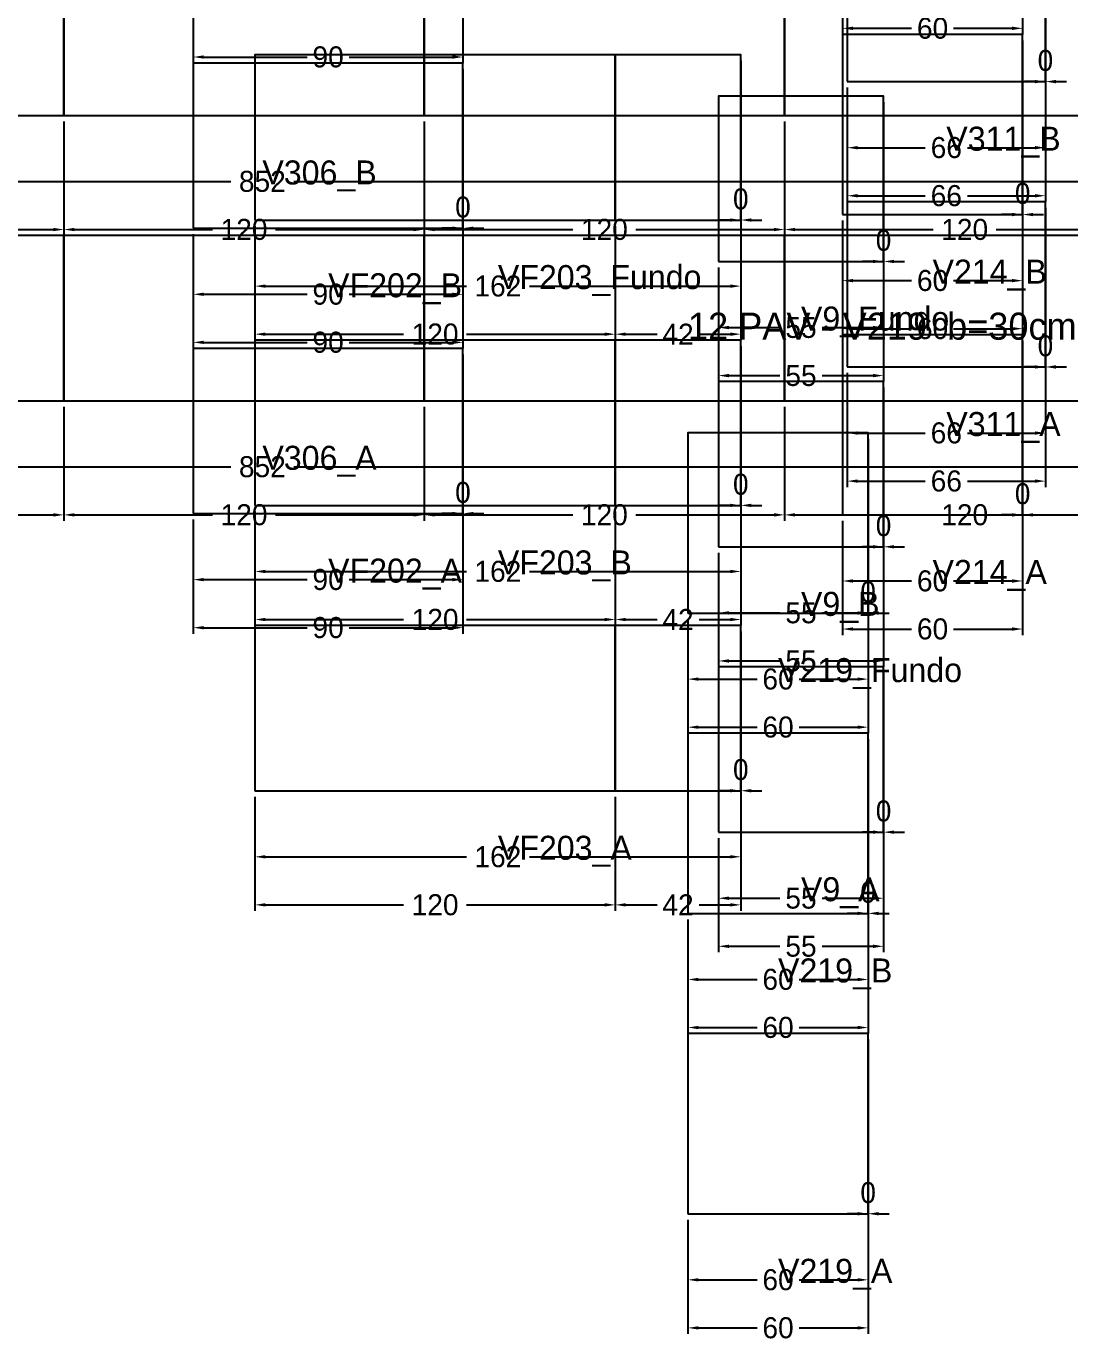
# Model space of a CAD drawing. Header units: metres. Extents: x 946 to 6411, y -603 to 1666.
# Drawn here: x 1293.2 to 1640.7, y -365 to 73 of the extents above; entities that cross this region are included whole.
import ezdxf

# ---------------------------------------------------------------- set-up
doc = ezdxf.new("R2010")
doc.units = ezdxf.units.M
doc.layers.add('COTA', color=3, linetype='Continuous')
doc.dimstyles.new('COTA_VIG', dxfattribs={"dimtxt": 7, "dimasz": 3.5, "dimexe": 2, "dimexo": 2, "dimgap": 1.5, "dimtad": 1, "dimdec": 1, "dimcen": 2.5, "dimclrd": 3, "dimclre": 3, "dimclrt": 3, "dimazin": 3, "dimtfac": 1, "dimtmove": 0, "dimatfit": 3})

# ---------------------------------------------------------------- blocks, each defined once
blk = doc.blocks.new('_CLOSEDFILLED')
at = {"color": 0, "linetype": 'BYBLOCK'}
blk.add_solid([(-1, 0.16), (0, 0), (-1, -0.16)], dxfattribs=at)
blk = doc.blocks.new('*D109')
at = {"color": 3}
for p, q in [((1523.73, -197.34), (1523.73, -219.34)), ((1578.73, -197.34), (1578.73, -219.34)), ((1527.23, -217.34), (1544.23, -217.34)), ((1558.23, -217.34), (1575.23, -217.34))]:
    blk.add_line(p, q, dxfattribs=at)
at = {"layer": 'Defpoints'}
for p in [(1523.73, -195.34), (1578.73, -195.34), (1523.73, -217.34)]:
    blk.add_point(p, dxfattribs=at)
at = {"layer": 'COTA', "color": 3, "xscale": 3.5, "yscale": 3.5, "rotation": 180}
blk.add_blockref('_CLOSEDFILLED', (1523.73, -217.34), dxfattribs=at)
at = {"layer": 'COTA', "color": 3, "xscale": 3.5, "yscale": 3.5}
blk.add_blockref('_CLOSEDFILLED', (1578.73, -217.34), dxfattribs=at)
at = {"layer": 'COTA', "color": 3, "insert": (1551.23, -217.34), "char_height": 7, "attachment_point": 5}
blk.add_mtext('55', dxfattribs=at)
blk = doc.blocks.new('*D110')
at = {"color": 3}
for p, q in [((1523.73, -197.34), (1523.73, -235.34)), ((1578.73, -197.34), (1578.73, -235.34)), ((1527.23, -233.34), (1544.23, -233.34)), ((1558.23, -233.34), (1575.23, -233.34))]:
    blk.add_line(p, q, dxfattribs=at)
at = {"layer": 'Defpoints'}
for p in [(1523.73, -195.34), (1578.73, -195.34), (1523.73, -233.34)]:
    blk.add_point(p, dxfattribs=at)
at = {"layer": 'COTA', "color": 3, "xscale": 3.5, "yscale": 3.5, "rotation": 180}
blk.add_blockref('_CLOSEDFILLED', (1523.73, -233.34), dxfattribs=at)
at = {"layer": 'COTA', "color": 3, "xscale": 3.5, "yscale": 3.5}
blk.add_blockref('_CLOSEDFILLED', (1578.73, -233.34), dxfattribs=at)
at = {"layer": 'COTA', "color": 3, "insert": (1551.23, -233.34), "char_height": 7, "attachment_point": 5}
blk.add_mtext('55', dxfattribs=at)
blk = doc.blocks.new('*D112')
at = {"color": 3}
for p, q in [((1523.73, -102.34), (1523.73, -124.34)), ((1578.73, -102.34), (1578.73, -124.34)), ((1527.23, -122.34), (1544.23, -122.34)), ((1558.23, -122.34), (1575.23, -122.34))]:
    blk.add_line(p, q, dxfattribs=at)
at = {"layer": 'Defpoints'}
for p in [(1523.73, -100.34), (1578.73, -100.34), (1523.73, -122.34)]:
    blk.add_point(p, dxfattribs=at)
at = {"layer": 'COTA', "color": 3, "xscale": 3.5, "yscale": 3.5, "rotation": 180}
blk.add_blockref('_CLOSEDFILLED', (1523.73, -122.34), dxfattribs=at)
at = {"layer": 'COTA', "color": 3, "xscale": 3.5, "yscale": 3.5}
blk.add_blockref('_CLOSEDFILLED', (1578.73, -122.34), dxfattribs=at)
at = {"layer": 'COTA', "color": 3, "insert": (1551.23, -122.34), "char_height": 7, "attachment_point": 5}
blk.add_mtext('55', dxfattribs=at)
blk = doc.blocks.new('*D113')
at = {"color": 3}
for p, q in [((1523.73, -102.34), (1523.73, -140.34)), ((1578.73, -102.34), (1578.73, -140.34)), ((1527.23, -138.34), (1544.23, -138.34)), ((1558.23, -138.34), (1575.23, -138.34))]:
    blk.add_line(p, q, dxfattribs=at)
at = {"layer": 'Defpoints'}
for p in [(1523.73, -100.34), (1578.73, -100.34), (1523.73, -138.34)]:
    blk.add_point(p, dxfattribs=at)
at = {"layer": 'COTA', "color": 3, "xscale": 3.5, "yscale": 3.5, "rotation": 180}
blk.add_blockref('_CLOSEDFILLED', (1523.73, -138.34), dxfattribs=at)
at = {"layer": 'COTA', "color": 3, "xscale": 3.5, "yscale": 3.5}
blk.add_blockref('_CLOSEDFILLED', (1578.73, -138.34), dxfattribs=at)
at = {"layer": 'COTA', "color": 3, "insert": (1551.23, -138.34), "char_height": 7, "attachment_point": 5}
blk.add_mtext('55', dxfattribs=at)
blk = doc.blocks.new('*D115')
at = {"color": 3}
for p, q in [((1523.73, -7.34), (1523.73, -29.34)), ((1578.73, -7.34), (1578.73, -29.34)), ((1527.23, -27.34), (1544.23, -27.34)), ((1558.23, -27.34), (1575.23, -27.34))]:
    blk.add_line(p, q, dxfattribs=at)
at = {"layer": 'Defpoints'}
for p in [(1523.73, -5.34), (1578.73, -5.34), (1523.73, -27.34)]:
    blk.add_point(p, dxfattribs=at)
at = {"layer": 'COTA', "color": 3, "xscale": 3.5, "yscale": 3.5, "rotation": 180}
blk.add_blockref('_CLOSEDFILLED', (1523.73, -27.34), dxfattribs=at)
at = {"layer": 'COTA', "color": 3, "xscale": 3.5, "yscale": 3.5}
blk.add_blockref('_CLOSEDFILLED', (1578.73, -27.34), dxfattribs=at)
at = {"layer": 'COTA', "color": 3, "insert": (1551.23, -27.34), "char_height": 7, "attachment_point": 5}
blk.add_mtext('55', dxfattribs=at)
blk = doc.blocks.new('*D116')
at = {"color": 3}
for p, q in [((1523.73, -7.34), (1523.73, -45.34)), ((1578.73, -7.34), (1578.73, -45.34)), ((1527.23, -43.34), (1544.23, -43.34)), ((1558.23, -43.34), (1575.23, -43.34))]:
    blk.add_line(p, q, dxfattribs=at)
at = {"layer": 'Defpoints'}
for p in [(1523.73, -5.34), (1578.73, -5.34), (1523.73, -43.34)]:
    blk.add_point(p, dxfattribs=at)
at = {"layer": 'COTA', "color": 3, "xscale": 3.5, "yscale": 3.5, "rotation": 180}
blk.add_blockref('_CLOSEDFILLED', (1523.73, -43.34), dxfattribs=at)
at = {"layer": 'COTA', "color": 3, "xscale": 3.5, "yscale": 3.5}
blk.add_blockref('_CLOSEDFILLED', (1578.73, -43.34), dxfattribs=at)
at = {"layer": 'COTA', "color": 3, "insert": (1551.23, -43.34), "char_height": 7, "attachment_point": 5}
blk.add_mtext('55', dxfattribs=at)
blk = doc.blocks.new('*D808')
at = {"color": 3}
for p, q in [((1348.85, -91.27), (1348.85, -113.27)), ((1438.65, -91.27), (1438.65, -113.27)), ((1352.35, -111.27), (1386.75, -111.27)), ((1400.75, -111.27), (1435.15, -111.27))]:
    blk.add_line(p, q, dxfattribs=at)
at = {"layer": 'Defpoints'}
for p in [(1348.85, -89.27), (1438.65, -89.27), (1348.85, -111.27)]:
    blk.add_point(p, dxfattribs=at)
at = {"layer": 'COTA', "color": 3, "xscale": 3.5, "yscale": 3.5, "rotation": 180}
blk.add_blockref('_CLOSEDFILLED', (1348.85, -111.27), dxfattribs=at)
at = {"layer": 'COTA', "color": 3, "xscale": 3.5, "yscale": 3.5}
blk.add_blockref('_CLOSEDFILLED', (1438.65, -111.27), dxfattribs=at)
at = {"layer": 'COTA', "color": 3, "insert": (1393.75, -111.27), "char_height": 7, "attachment_point": 5}
blk.add_mtext('90', dxfattribs=at)
blk = doc.blocks.new('*D809')
at = {"color": 3}
for p, q in [((1348.85, -91.27), (1348.85, -129.27)), ((1438.65, -91.27), (1438.65, -129.27)), ((1352.35, -127.27), (1386.75, -127.27)), ((1400.75, -127.27), (1435.15, -127.27))]:
    blk.add_line(p, q, dxfattribs=at)
at = {"layer": 'Defpoints'}
for p in [(1348.85, -89.27), (1438.65, -89.27), (1348.85, -127.27)]:
    blk.add_point(p, dxfattribs=at)
at = {"layer": 'COTA', "color": 3, "xscale": 3.5, "yscale": 3.5, "rotation": 180}
blk.add_blockref('_CLOSEDFILLED', (1348.85, -127.27), dxfattribs=at)
at = {"layer": 'COTA', "color": 3, "xscale": 3.5, "yscale": 3.5}
blk.add_blockref('_CLOSEDFILLED', (1438.65, -127.27), dxfattribs=at)
at = {"layer": 'COTA', "color": 3, "insert": (1393.75, -127.27), "char_height": 7, "attachment_point": 5}
blk.add_mtext('90', dxfattribs=at)
blk = doc.blocks.new('*D811')
at = {"color": 3}
for p, q in [((1348.85, 3.73), (1348.85, -18.27)), ((1438.65, 3.73), (1438.65, -18.27)), ((1352.35, -16.27), (1386.75, -16.27)), ((1400.75, -16.27), (1435.15, -16.27))]:
    blk.add_line(p, q, dxfattribs=at)
at = {"layer": 'Defpoints'}
for p in [(1348.85, 5.73), (1438.65, 5.73), (1348.85, -16.27)]:
    blk.add_point(p, dxfattribs=at)
at = {"layer": 'COTA', "color": 3, "xscale": 3.5, "yscale": 3.5, "rotation": 180}
blk.add_blockref('_CLOSEDFILLED', (1348.85, -16.27), dxfattribs=at)
at = {"layer": 'COTA', "color": 3, "xscale": 3.5, "yscale": 3.5}
blk.add_blockref('_CLOSEDFILLED', (1438.65, -16.27), dxfattribs=at)
at = {"layer": 'COTA', "color": 3, "insert": (1393.75, -16.27), "char_height": 7, "attachment_point": 5}
blk.add_mtext('90', dxfattribs=at)
blk = doc.blocks.new('*D812')
at = {"color": 3}
for p, q in [((1348.85, 3.73), (1348.85, -34.27)), ((1438.65, 3.73), (1438.65, -34.27)), ((1352.35, -32.27), (1386.75, -32.27)), ((1400.75, -32.27), (1435.15, -32.27))]:
    blk.add_line(p, q, dxfattribs=at)
at = {"layer": 'Defpoints'}
for p in [(1348.85, 5.73), (1438.65, 5.73), (1348.85, -32.27)]:
    blk.add_point(p, dxfattribs=at)
at = {"layer": 'COTA', "color": 3, "xscale": 3.5, "yscale": 3.5, "rotation": 180}
blk.add_blockref('_CLOSEDFILLED', (1348.85, -32.27), dxfattribs=at)
at = {"layer": 'COTA', "color": 3, "xscale": 3.5, "yscale": 3.5}
blk.add_blockref('_CLOSEDFILLED', (1438.65, -32.27), dxfattribs=at)
at = {"layer": 'COTA', "color": 3, "insert": (1393.75, -32.27), "char_height": 7, "attachment_point": 5}
blk.add_mtext('90', dxfattribs=at)
blk = doc.blocks.new('*D815')
at = {"color": 3}
for p, q in [((1348.85, 98.73), (1348.85, 60.73)), ((1438.65, 98.73), (1438.65, 60.73)), ((1352.35, 62.73), (1386.75, 62.73)), ((1400.75, 62.73), (1435.15, 62.73))]:
    blk.add_line(p, q, dxfattribs=at)
at = {"layer": 'Defpoints'}
for p in [(1348.85, 100.73), (1438.65, 100.73), (1348.85, 62.73)]:
    blk.add_point(p, dxfattribs=at)
at = {"layer": 'COTA', "color": 3, "xscale": 3.5, "yscale": 3.5, "rotation": 180}
blk.add_blockref('_CLOSEDFILLED', (1348.85, 62.73), dxfattribs=at)
at = {"layer": 'COTA', "color": 3, "xscale": 3.5, "yscale": 3.5}
blk.add_blockref('_CLOSEDFILLED', (1438.65, 62.73), dxfattribs=at)
at = {"layer": 'COTA', "color": 3, "insert": (1393.75, 62.73), "char_height": 7, "attachment_point": 5}
blk.add_mtext('90', dxfattribs=at)
blk = doc.blocks.new('*D826')
at = {"color": 3}
for p, q in [((1369.38, -183.55), (1369.38, -205.55)), ((1531.18, -183.55), (1531.18, -205.55)), ((1372.88, -203.55), (1439.78, -203.55)), ((1460.78, -203.55), (1527.68, -203.55))]:
    blk.add_line(p, q, dxfattribs=at)
at = {"layer": 'Defpoints'}
for p in [(1369.38, -181.55), (1531.18, -181.55), (1369.38, -203.55)]:
    blk.add_point(p, dxfattribs=at)
at = {"layer": 'COTA', "color": 3, "xscale": 3.5, "yscale": 3.5, "rotation": 180}
blk.add_blockref('_CLOSEDFILLED', (1369.38, -203.55), dxfattribs=at)
at = {"layer": 'COTA', "color": 3, "xscale": 3.5, "yscale": 3.5}
blk.add_blockref('_CLOSEDFILLED', (1531.18, -203.55), dxfattribs=at)
at = {"layer": 'COTA', "color": 3, "insert": (1450.28, -203.55), "char_height": 7, "attachment_point": 5}
blk.add_mtext('162', dxfattribs=at)
blk = doc.blocks.new('*D827')
at = {"color": 3}
for p, q in [((1369.38, -183.55), (1369.38, -221.55)), ((1489.38, -183.55), (1489.38, -221.55)), ((1372.88, -219.55), (1418.88, -219.55)), ((1439.88, -219.55), (1485.88, -219.55))]:
    blk.add_line(p, q, dxfattribs=at)
at = {"layer": 'Defpoints'}
for p in [(1369.38, -181.55), (1489.38, -181.55), (1369.38, -219.55)]:
    blk.add_point(p, dxfattribs=at)
at = {"layer": 'COTA', "color": 3, "xscale": 3.5, "yscale": 3.5, "rotation": 180}
blk.add_blockref('_CLOSEDFILLED', (1369.38, -219.55), dxfattribs=at)
at = {"layer": 'COTA', "color": 3, "xscale": 3.5, "yscale": 3.5}
blk.add_blockref('_CLOSEDFILLED', (1489.38, -219.55), dxfattribs=at)
at = {"layer": 'COTA', "color": 3, "insert": (1429.38, -219.55), "char_height": 7, "attachment_point": 5}
blk.add_mtext('120', dxfattribs=at)
blk = doc.blocks.new('*D828')
at = {"color": 3}
for p, q in [((1489.38, -183.55), (1489.38, -221.55)), ((1531.18, -183.55), (1531.18, -221.55)), ((1492.88, -219.55), (1503.28, -219.55)), ((1517.28, -219.55), (1527.68, -219.55))]:
    blk.add_line(p, q, dxfattribs=at)
at = {"layer": 'Defpoints'}
for p in [(1489.38, -181.55), (1531.18, -181.55), (1489.38, -219.55)]:
    blk.add_point(p, dxfattribs=at)
at = {"layer": 'COTA', "color": 3, "xscale": 3.5, "yscale": 3.5, "rotation": 180}
blk.add_blockref('_CLOSEDFILLED', (1489.38, -219.55), dxfattribs=at)
at = {"layer": 'COTA', "color": 3, "xscale": 3.5, "yscale": 3.5}
blk.add_blockref('_CLOSEDFILLED', (1531.18, -219.55), dxfattribs=at)
at = {"layer": 'COTA', "color": 3, "insert": (1510.28, -219.55), "char_height": 7, "attachment_point": 5}
blk.add_mtext('42', dxfattribs=at)
blk = doc.blocks.new('*D830')
at = {"color": 3}
for p, q in [((1369.38, -88.55), (1369.38, -110.55)), ((1531.18, -88.55), (1531.18, -110.55)), ((1372.88, -108.55), (1439.78, -108.55)), ((1460.78, -108.55), (1527.68, -108.55))]:
    blk.add_line(p, q, dxfattribs=at)
at = {"layer": 'Defpoints'}
for p in [(1369.38, -86.55), (1531.18, -86.55), (1369.38, -108.55)]:
    blk.add_point(p, dxfattribs=at)
at = {"layer": 'COTA', "color": 3, "xscale": 3.5, "yscale": 3.5, "rotation": 180}
blk.add_blockref('_CLOSEDFILLED', (1369.38, -108.55), dxfattribs=at)
at = {"layer": 'COTA', "color": 3, "xscale": 3.5, "yscale": 3.5}
blk.add_blockref('_CLOSEDFILLED', (1531.18, -108.55), dxfattribs=at)
at = {"layer": 'COTA', "color": 3, "insert": (1450.28, -108.55), "char_height": 7, "attachment_point": 5}
blk.add_mtext('162', dxfattribs=at)
blk = doc.blocks.new('*D831')
at = {"color": 3}
for p, q in [((1369.38, -88.55), (1369.38, -126.55)), ((1489.38, -88.55), (1489.38, -126.55)), ((1372.88, -124.55), (1418.88, -124.55)), ((1439.88, -124.55), (1485.88, -124.55))]:
    blk.add_line(p, q, dxfattribs=at)
at = {"layer": 'Defpoints'}
for p in [(1369.38, -86.55), (1489.38, -86.55), (1369.38, -124.55)]:
    blk.add_point(p, dxfattribs=at)
at = {"layer": 'COTA', "color": 3, "xscale": 3.5, "yscale": 3.5, "rotation": 180}
blk.add_blockref('_CLOSEDFILLED', (1369.38, -124.55), dxfattribs=at)
at = {"layer": 'COTA', "color": 3, "xscale": 3.5, "yscale": 3.5}
blk.add_blockref('_CLOSEDFILLED', (1489.38, -124.55), dxfattribs=at)
at = {"layer": 'COTA', "color": 3, "insert": (1429.38, -124.55), "char_height": 7, "attachment_point": 5}
blk.add_mtext('120', dxfattribs=at)
blk = doc.blocks.new('*D832')
at = {"color": 3}
for p, q in [((1489.38, -88.55), (1489.38, -126.55)), ((1531.18, -88.55), (1531.18, -126.55)), ((1492.88, -124.55), (1503.28, -124.55)), ((1517.28, -124.55), (1527.68, -124.55))]:
    blk.add_line(p, q, dxfattribs=at)
at = {"layer": 'Defpoints'}
for p in [(1489.38, -86.55), (1531.18, -86.55), (1489.38, -124.55)]:
    blk.add_point(p, dxfattribs=at)
at = {"layer": 'COTA', "color": 3, "xscale": 3.5, "yscale": 3.5, "rotation": 180}
blk.add_blockref('_CLOSEDFILLED', (1489.38, -124.55), dxfattribs=at)
at = {"layer": 'COTA', "color": 3, "xscale": 3.5, "yscale": 3.5}
blk.add_blockref('_CLOSEDFILLED', (1531.18, -124.55), dxfattribs=at)
at = {"layer": 'COTA', "color": 3, "insert": (1510.28, -124.55), "char_height": 7, "attachment_point": 5}
blk.add_mtext('42', dxfattribs=at)
blk = doc.blocks.new('*D834')
at = {"color": 3}
for p, q in [((1369.38, 6.45), (1369.38, -15.55)), ((1531.18, 6.45), (1531.18, -15.55)), ((1372.88, -13.55), (1439.78, -13.55)), ((1460.78, -13.55), (1527.68, -13.55))]:
    blk.add_line(p, q, dxfattribs=at)
at = {"layer": 'Defpoints'}
for p in [(1369.38, 8.45), (1531.18, 8.45), (1369.38, -13.55)]:
    blk.add_point(p, dxfattribs=at)
at = {"layer": 'COTA', "color": 3, "xscale": 3.5, "yscale": 3.5, "rotation": 180}
blk.add_blockref('_CLOSEDFILLED', (1369.38, -13.55), dxfattribs=at)
at = {"layer": 'COTA', "color": 3, "xscale": 3.5, "yscale": 3.5}
blk.add_blockref('_CLOSEDFILLED', (1531.18, -13.55), dxfattribs=at)
at = {"layer": 'COTA', "color": 3, "insert": (1450.28, -13.55), "char_height": 7, "attachment_point": 5}
blk.add_mtext('162', dxfattribs=at)
blk = doc.blocks.new('*D835')
at = {"color": 3}
for p, q in [((1369.38, 6.45), (1369.38, -31.55)), ((1489.38, 6.45), (1489.38, -31.55)), ((1372.88, -29.55), (1418.88, -29.55)), ((1439.88, -29.55), (1485.88, -29.55))]:
    blk.add_line(p, q, dxfattribs=at)
at = {"layer": 'Defpoints'}
for p in [(1369.38, 8.45), (1489.38, 8.45), (1369.38, -29.55)]:
    blk.add_point(p, dxfattribs=at)
at = {"layer": 'COTA', "color": 3, "xscale": 3.5, "yscale": 3.5, "rotation": 180}
blk.add_blockref('_CLOSEDFILLED', (1369.38, -29.55), dxfattribs=at)
at = {"layer": 'COTA', "color": 3, "xscale": 3.5, "yscale": 3.5}
blk.add_blockref('_CLOSEDFILLED', (1489.38, -29.55), dxfattribs=at)
at = {"layer": 'COTA', "color": 3, "insert": (1429.38, -29.55), "char_height": 7, "attachment_point": 5}
blk.add_mtext('120', dxfattribs=at)
blk = doc.blocks.new('*D836')
at = {"color": 3}
for p, q in [((1489.38, 6.45), (1489.38, -31.55)), ((1531.18, 6.45), (1531.18, -31.55)), ((1492.88, -29.55), (1503.28, -29.55)), ((1517.28, -29.55), (1527.68, -29.55))]:
    blk.add_line(p, q, dxfattribs=at)
at = {"layer": 'Defpoints'}
for p in [(1489.38, 8.45), (1531.18, 8.45), (1489.38, -29.55)]:
    blk.add_point(p, dxfattribs=at)
at = {"layer": 'COTA', "color": 3, "xscale": 3.5, "yscale": 3.5, "rotation": 180}
blk.add_blockref('_CLOSEDFILLED', (1489.38, -29.55), dxfattribs=at)
at = {"layer": 'COTA', "color": 3, "xscale": 3.5, "yscale": 3.5}
blk.add_blockref('_CLOSEDFILLED', (1531.18, -29.55), dxfattribs=at)
at = {"layer": 'COTA', "color": 3, "insert": (1510.28, -29.55), "char_height": 7, "attachment_point": 5}
blk.add_mtext('42', dxfattribs=at)
blk = doc.blocks.new('*D949')
at = {"color": 3}
for p, q in [((1565.05, -91.72), (1565.05, -113.72)), ((1625.05, -91.72), (1625.05, -113.72)), ((1568.55, -111.72), (1588.05, -111.72)), ((1602.05, -111.72), (1621.55, -111.72))]:
    blk.add_line(p, q, dxfattribs=at)
at = {"layer": 'Defpoints'}
for p in [(1565.05, -89.72), (1625.05, -89.72), (1565.05, -111.72)]:
    blk.add_point(p, dxfattribs=at)
at = {"layer": 'COTA', "color": 3, "xscale": 3.5, "yscale": 3.5, "rotation": 180}
blk.add_blockref('_CLOSEDFILLED', (1565.05, -111.72), dxfattribs=at)
at = {"layer": 'COTA', "color": 3, "xscale": 3.5, "yscale": 3.5}
blk.add_blockref('_CLOSEDFILLED', (1625.05, -111.72), dxfattribs=at)
at = {"layer": 'COTA', "color": 3, "insert": (1595.05, -111.72), "char_height": 7, "attachment_point": 5}
blk.add_mtext('60', dxfattribs=at)
blk = doc.blocks.new('*D950')
at = {"color": 3}
for p, q in [((1565.05, -91.72), (1565.05, -129.72)), ((1625.05, -91.72), (1625.05, -129.72)), ((1568.55, -127.72), (1588.05, -127.72)), ((1602.05, -127.72), (1621.55, -127.72))]:
    blk.add_line(p, q, dxfattribs=at)
at = {"layer": 'Defpoints'}
for p in [(1565.05, -89.72), (1625.05, -89.72), (1565.05, -127.72)]:
    blk.add_point(p, dxfattribs=at)
at = {"layer": 'COTA', "color": 3, "xscale": 3.5, "yscale": 3.5, "rotation": 180}
blk.add_blockref('_CLOSEDFILLED', (1565.05, -127.72), dxfattribs=at)
at = {"layer": 'COTA', "color": 3, "xscale": 3.5, "yscale": 3.5}
blk.add_blockref('_CLOSEDFILLED', (1625.05, -127.72), dxfattribs=at)
at = {"layer": 'COTA', "color": 3, "insert": (1595.05, -127.72), "char_height": 7, "attachment_point": 5}
blk.add_mtext('60', dxfattribs=at)
blk = doc.blocks.new('*D952')
at = {"color": 3}
for p, q in [((1565.05, 8.28), (1565.05, -13.72)), ((1625.05, 8.28), (1625.05, -13.72)), ((1568.55, -11.72), (1588.05, -11.72)), ((1602.05, -11.72), (1621.55, -11.72))]:
    blk.add_line(p, q, dxfattribs=at)
at = {"layer": 'Defpoints'}
for p in [(1565.05, 10.28), (1625.05, 10.28), (1565.05, -11.72)]:
    blk.add_point(p, dxfattribs=at)
at = {"layer": 'COTA', "color": 3, "xscale": 3.5, "yscale": 3.5, "rotation": 180}
blk.add_blockref('_CLOSEDFILLED', (1565.05, -11.72), dxfattribs=at)
at = {"layer": 'COTA', "color": 3, "xscale": 3.5, "yscale": 3.5}
blk.add_blockref('_CLOSEDFILLED', (1625.05, -11.72), dxfattribs=at)
at = {"layer": 'COTA', "color": 3, "insert": (1595.05, -11.72), "char_height": 7, "attachment_point": 5}
blk.add_mtext('60', dxfattribs=at)
blk = doc.blocks.new('*D953')
at = {"color": 3}
for p, q in [((1565.05, 8.28), (1565.05, -29.72)), ((1625.05, 8.28), (1625.05, -29.72)), ((1568.55, -27.72), (1588.05, -27.72)), ((1602.05, -27.72), (1621.55, -27.72))]:
    blk.add_line(p, q, dxfattribs=at)
at = {"layer": 'Defpoints'}
for p in [(1565.05, 10.28), (1625.05, 10.28), (1565.05, -27.72)]:
    blk.add_point(p, dxfattribs=at)
at = {"layer": 'COTA', "color": 3, "xscale": 3.5, "yscale": 3.5, "rotation": 180}
blk.add_blockref('_CLOSEDFILLED', (1565.05, -27.72), dxfattribs=at)
at = {"layer": 'COTA', "color": 3, "xscale": 3.5, "yscale": 3.5}
blk.add_blockref('_CLOSEDFILLED', (1625.05, -27.72), dxfattribs=at)
at = {"layer": 'COTA', "color": 3, "insert": (1595.05, -27.72), "char_height": 7, "attachment_point": 5}
blk.add_mtext('60', dxfattribs=at)
blk = doc.blocks.new('*D956')
at = {"color": 3}
for p, q in [((1565.05, 108.28), (1565.05, 70.28)), ((1625.05, 108.28), (1625.05, 70.28)), ((1568.55, 72.28), (1588.05, 72.28)), ((1602.05, 72.28), (1621.55, 72.28))]:
    blk.add_line(p, q, dxfattribs=at)
at = {"layer": 'Defpoints'}
for p in [(1565.05, 110.28), (1625.05, 110.28), (1565.05, 72.28)]:
    blk.add_point(p, dxfattribs=at)
at = {"layer": 'COTA', "color": 3, "xscale": 3.5, "yscale": 3.5, "rotation": 180}
blk.add_blockref('_CLOSEDFILLED', (1565.05, 72.28), dxfattribs=at)
at = {"layer": 'COTA', "color": 3, "xscale": 3.5, "yscale": 3.5}
blk.add_blockref('_CLOSEDFILLED', (1625.05, 72.28), dxfattribs=at)
at = {"layer": 'COTA', "color": 3, "insert": (1595.05, 72.28), "char_height": 7, "attachment_point": 5}
blk.add_mtext('60', dxfattribs=at)
blk = doc.blocks.new('*D997')
at = {"color": 3}
for p, q in [((1513.59, -324.39), (1513.59, -346.39)), ((1573.59, -324.39), (1573.59, -346.39)), ((1517.09, -344.39), (1536.59, -344.39)), ((1550.59, -344.39), (1570.09, -344.39))]:
    blk.add_line(p, q, dxfattribs=at)
at = {"layer": 'Defpoints'}
for p in [(1513.59, -322.39), (1573.59, -322.39), (1513.59, -344.39)]:
    blk.add_point(p, dxfattribs=at)
at = {"layer": 'COTA', "color": 3, "xscale": 3.5, "yscale": 3.5, "rotation": 180}
blk.add_blockref('_CLOSEDFILLED', (1513.59, -344.39), dxfattribs=at)
at = {"layer": 'COTA', "color": 3, "xscale": 3.5, "yscale": 3.5}
blk.add_blockref('_CLOSEDFILLED', (1573.59, -344.39), dxfattribs=at)
at = {"layer": 'COTA', "color": 3, "insert": (1543.59, -344.39), "char_height": 7, "attachment_point": 5}
blk.add_mtext('60', dxfattribs=at)
blk = doc.blocks.new('*D998')
at = {"color": 3}
for p, q in [((1513.59, -324.39), (1513.59, -362.39)), ((1573.59, -324.39), (1573.59, -362.39)), ((1517.09, -360.39), (1536.59, -360.39)), ((1550.59, -360.39), (1570.09, -360.39))]:
    blk.add_line(p, q, dxfattribs=at)
at = {"layer": 'Defpoints'}
for p in [(1513.59, -322.39), (1573.59, -322.39), (1513.59, -360.39)]:
    blk.add_point(p, dxfattribs=at)
at = {"layer": 'COTA', "color": 3, "xscale": 3.5, "yscale": 3.5, "rotation": 180}
blk.add_blockref('_CLOSEDFILLED', (1513.59, -360.39), dxfattribs=at)
at = {"layer": 'COTA', "color": 3, "xscale": 3.5, "yscale": 3.5}
blk.add_blockref('_CLOSEDFILLED', (1573.59, -360.39), dxfattribs=at)
at = {"layer": 'COTA', "color": 3, "insert": (1543.59, -360.39), "char_height": 7, "attachment_point": 5}
blk.add_mtext('60', dxfattribs=at)
blk = doc.blocks.new('*D1000')
at = {"color": 3}
for p, q in [((1513.59, -224.39), (1513.59, -246.39)), ((1573.59, -224.39), (1573.59, -246.39)), ((1517.09, -244.39), (1536.59, -244.39)), ((1550.59, -244.39), (1570.09, -244.39))]:
    blk.add_line(p, q, dxfattribs=at)
at = {"layer": 'Defpoints'}
for p in [(1513.59, -222.39), (1573.59, -222.39), (1513.59, -244.39)]:
    blk.add_point(p, dxfattribs=at)
at = {"layer": 'COTA', "color": 3, "xscale": 3.5, "yscale": 3.5, "rotation": 180}
blk.add_blockref('_CLOSEDFILLED', (1513.59, -244.39), dxfattribs=at)
at = {"layer": 'COTA', "color": 3, "xscale": 3.5, "yscale": 3.5}
blk.add_blockref('_CLOSEDFILLED', (1573.59, -244.39), dxfattribs=at)
at = {"layer": 'COTA', "color": 3, "insert": (1543.59, -244.39), "char_height": 7, "attachment_point": 5}
blk.add_mtext('60', dxfattribs=at)
blk = doc.blocks.new('*D1001')
at = {"color": 3}
for p, q in [((1513.59, -224.39), (1513.59, -262.39)), ((1573.59, -224.39), (1573.59, -262.39)), ((1517.09, -260.39), (1536.59, -260.39)), ((1550.59, -260.39), (1570.09, -260.39))]:
    blk.add_line(p, q, dxfattribs=at)
at = {"layer": 'Defpoints'}
for p in [(1513.59, -222.39), (1573.59, -222.39), (1513.59, -260.39)]:
    blk.add_point(p, dxfattribs=at)
at = {"layer": 'COTA', "color": 3, "xscale": 3.5, "yscale": 3.5, "rotation": 180}
blk.add_blockref('_CLOSEDFILLED', (1513.59, -260.39), dxfattribs=at)
at = {"layer": 'COTA', "color": 3, "xscale": 3.5, "yscale": 3.5}
blk.add_blockref('_CLOSEDFILLED', (1573.59, -260.39), dxfattribs=at)
at = {"layer": 'COTA', "color": 3, "insert": (1543.59, -260.39), "char_height": 7, "attachment_point": 5}
blk.add_mtext('60', dxfattribs=at)
blk = doc.blocks.new('*D1003')
at = {"color": 3}
for p, q in [((1513.59, -124.39), (1513.59, -146.39)), ((1573.59, -124.39), (1573.59, -146.39)), ((1517.09, -144.39), (1536.59, -144.39)), ((1550.59, -144.39), (1570.09, -144.39))]:
    blk.add_line(p, q, dxfattribs=at)
at = {"layer": 'Defpoints'}
for p in [(1513.59, -122.39), (1573.59, -122.39), (1513.59, -144.39)]:
    blk.add_point(p, dxfattribs=at)
at = {"layer": 'COTA', "color": 3, "xscale": 3.5, "yscale": 3.5, "rotation": 180}
blk.add_blockref('_CLOSEDFILLED', (1513.59, -144.39), dxfattribs=at)
at = {"layer": 'COTA', "color": 3, "xscale": 3.5, "yscale": 3.5}
blk.add_blockref('_CLOSEDFILLED', (1573.59, -144.39), dxfattribs=at)
at = {"layer": 'COTA', "color": 3, "insert": (1543.59, -144.39), "char_height": 7, "attachment_point": 5}
blk.add_mtext('60', dxfattribs=at)
blk = doc.blocks.new('*D1004')
at = {"color": 3}
for p, q in [((1513.59, -124.39), (1513.59, -162.39)), ((1573.59, -124.39), (1573.59, -162.39)), ((1517.09, -160.39), (1536.59, -160.39)), ((1550.59, -160.39), (1570.09, -160.39))]:
    blk.add_line(p, q, dxfattribs=at)
at = {"layer": 'Defpoints'}
for p in [(1513.59, -122.39), (1573.59, -122.39), (1513.59, -160.39)]:
    blk.add_point(p, dxfattribs=at)
at = {"layer": 'COTA', "color": 3, "xscale": 3.5, "yscale": 3.5, "rotation": 180}
blk.add_blockref('_CLOSEDFILLED', (1513.59, -160.39), dxfattribs=at)
at = {"layer": 'COTA', "color": 3, "xscale": 3.5, "yscale": 3.5}
blk.add_blockref('_CLOSEDFILLED', (1573.59, -160.39), dxfattribs=at)
at = {"layer": 'COTA', "color": 3, "insert": (1543.59, -160.39), "char_height": 7, "attachment_point": 5}
blk.add_mtext('60', dxfattribs=at)
blk = doc.blocks.new('*D1381')
at = {"color": 3}
for p, q in [((945.75, -53.71), (945.75, -75.71)), ((1797.95, -53.71), (1797.95, -75.71)), ((949.25, -73.71), (1361.35, -73.71)), ((1382.35, -73.71), (1794.45, -73.71))]:
    blk.add_line(p, q, dxfattribs=at)
at = {"layer": 'Defpoints'}
for p in [(945.75, -51.71), (1797.95, -51.71), (945.75, -73.71)]:
    blk.add_point(p, dxfattribs=at)
at = {"layer": 'COTA', "color": 3, "xscale": 3.5, "yscale": 3.5, "rotation": 180}
blk.add_blockref('_CLOSEDFILLED', (945.75, -73.71), dxfattribs=at)
at = {"layer": 'COTA', "color": 3, "xscale": 3.5, "yscale": 3.5}
blk.add_blockref('_CLOSEDFILLED', (1797.95, -73.71), dxfattribs=at)
at = {"layer": 'COTA', "color": 3, "insert": (1371.85, -73.71), "char_height": 7, "attachment_point": 5}
blk.add_mtext('852', dxfattribs=at)
blk = doc.blocks.new('*D1384')
at = {"color": 3}
for p, q in [((1185.75, -53.71), (1185.75, -91.71)), ((1305.75, -53.71), (1305.75, -91.71)), ((1189.25, -89.71), (1235.25, -89.71)), ((1256.25, -89.71), (1302.25, -89.71))]:
    blk.add_line(p, q, dxfattribs=at)
at = {"layer": 'Defpoints'}
for p in [(1185.75, -51.71), (1305.75, -51.71), (1185.75, -89.71)]:
    blk.add_point(p, dxfattribs=at)
at = {"layer": 'COTA', "color": 3, "xscale": 3.5, "yscale": 3.5, "rotation": 180}
blk.add_blockref('_CLOSEDFILLED', (1185.75, -89.71), dxfattribs=at)
at = {"layer": 'COTA', "color": 3, "xscale": 3.5, "yscale": 3.5}
blk.add_blockref('_CLOSEDFILLED', (1305.75, -89.71), dxfattribs=at)
at = {"layer": 'COTA', "color": 3, "insert": (1245.75, -89.71), "char_height": 7, "attachment_point": 5}
blk.add_mtext('120', dxfattribs=at)
blk = doc.blocks.new('*D1385')
at = {"color": 3}
for p, q in [((1305.75, -53.71), (1305.75, -91.71)), ((1425.75, -53.71), (1425.75, -91.71)), ((1309.25, -89.71), (1355.25, -89.71)), ((1376.25, -89.71), (1422.25, -89.71))]:
    blk.add_line(p, q, dxfattribs=at)
at = {"layer": 'Defpoints'}
for p in [(1305.75, -51.71), (1425.75, -51.71), (1305.75, -89.71)]:
    blk.add_point(p, dxfattribs=at)
at = {"layer": 'COTA', "color": 3, "xscale": 3.5, "yscale": 3.5, "rotation": 180}
blk.add_blockref('_CLOSEDFILLED', (1305.75, -89.71), dxfattribs=at)
at = {"layer": 'COTA', "color": 3, "xscale": 3.5, "yscale": 3.5}
blk.add_blockref('_CLOSEDFILLED', (1425.75, -89.71), dxfattribs=at)
at = {"layer": 'COTA', "color": 3, "insert": (1365.75, -89.71), "char_height": 7, "attachment_point": 5}
blk.add_mtext('120', dxfattribs=at)
blk = doc.blocks.new('*D1386')
at = {"color": 3}
for p, q in [((1425.75, -53.71), (1425.75, -91.71)), ((1545.75, -53.71), (1545.75, -91.71)), ((1429.25, -89.71), (1475.25, -89.71)), ((1496.25, -89.71), (1542.25, -89.71))]:
    blk.add_line(p, q, dxfattribs=at)
at = {"layer": 'Defpoints'}
for p in [(1425.75, -51.71), (1545.75, -51.71), (1425.75, -89.71)]:
    blk.add_point(p, dxfattribs=at)
at = {"layer": 'COTA', "color": 3, "xscale": 3.5, "yscale": 3.5, "rotation": 180}
blk.add_blockref('_CLOSEDFILLED', (1425.75, -89.71), dxfattribs=at)
at = {"layer": 'COTA', "color": 3, "xscale": 3.5, "yscale": 3.5}
blk.add_blockref('_CLOSEDFILLED', (1545.75, -89.71), dxfattribs=at)
at = {"layer": 'COTA', "color": 3, "insert": (1485.75, -89.71), "char_height": 7, "attachment_point": 5}
blk.add_mtext('120', dxfattribs=at)
blk = doc.blocks.new('*D1387')
at = {"color": 3}
for p, q in [((1545.75, -53.71), (1545.75, -91.71)), ((1665.75, -53.71), (1665.75, -91.71)), ((1549.25, -89.71), (1595.25, -89.71)), ((1616.25, -89.71), (1662.25, -89.71))]:
    blk.add_line(p, q, dxfattribs=at)
at = {"layer": 'Defpoints'}
for p in [(1545.75, -51.71), (1665.75, -51.71), (1545.75, -89.71)]:
    blk.add_point(p, dxfattribs=at)
at = {"layer": 'COTA', "color": 3, "xscale": 3.5, "yscale": 3.5, "rotation": 180}
blk.add_blockref('_CLOSEDFILLED', (1545.75, -89.71), dxfattribs=at)
at = {"layer": 'COTA', "color": 3, "xscale": 3.5, "yscale": 3.5}
blk.add_blockref('_CLOSEDFILLED', (1665.75, -89.71), dxfattribs=at)
at = {"layer": 'COTA', "color": 3, "insert": (1605.75, -89.71), "char_height": 7, "attachment_point": 5}
blk.add_mtext('120', dxfattribs=at)
blk = doc.blocks.new('*D1391')
at = {"color": 3}
for p, q in [((945.75, 41.29), (945.75, 19.29)), ((1797.95, 41.29), (1797.95, 19.29)), ((949.25, 21.29), (1361.35, 21.29)), ((1382.35, 21.29), (1794.45, 21.29))]:
    blk.add_line(p, q, dxfattribs=at)
at = {"layer": 'Defpoints'}
for p in [(945.75, 43.29), (1797.95, 43.29), (945.75, 21.29)]:
    blk.add_point(p, dxfattribs=at)
at = {"layer": 'COTA', "color": 3, "xscale": 3.5, "yscale": 3.5, "rotation": 180}
blk.add_blockref('_CLOSEDFILLED', (945.75, 21.29), dxfattribs=at)
at = {"layer": 'COTA', "color": 3, "xscale": 3.5, "yscale": 3.5}
blk.add_blockref('_CLOSEDFILLED', (1797.95, 21.29), dxfattribs=at)
at = {"layer": 'COTA', "color": 3, "insert": (1371.85, 21.29), "char_height": 7, "attachment_point": 5}
blk.add_mtext('852', dxfattribs=at)
blk = doc.blocks.new('*D1394')
at = {"color": 3}
for p, q in [((1185.75, 41.29), (1185.75, 3.29)), ((1305.75, 41.29), (1305.75, 3.29)), ((1189.25, 5.29), (1235.25, 5.29)), ((1256.25, 5.29), (1302.25, 5.29))]:
    blk.add_line(p, q, dxfattribs=at)
at = {"layer": 'Defpoints'}
for p in [(1185.75, 43.29), (1305.75, 43.29), (1185.75, 5.29)]:
    blk.add_point(p, dxfattribs=at)
at = {"layer": 'COTA', "color": 3, "xscale": 3.5, "yscale": 3.5, "rotation": 180}
blk.add_blockref('_CLOSEDFILLED', (1185.75, 5.29), dxfattribs=at)
at = {"layer": 'COTA', "color": 3, "xscale": 3.5, "yscale": 3.5}
blk.add_blockref('_CLOSEDFILLED', (1305.75, 5.29), dxfattribs=at)
at = {"layer": 'COTA', "color": 3, "insert": (1245.75, 5.29), "char_height": 7, "attachment_point": 5}
blk.add_mtext('120', dxfattribs=at)
blk = doc.blocks.new('*D1395')
at = {"color": 3}
for p, q in [((1305.75, 41.29), (1305.75, 3.29)), ((1425.75, 41.29), (1425.75, 3.29)), ((1309.25, 5.29), (1355.25, 5.29)), ((1376.25, 5.29), (1422.25, 5.29))]:
    blk.add_line(p, q, dxfattribs=at)
at = {"layer": 'Defpoints'}
for p in [(1305.75, 43.29), (1425.75, 43.29), (1305.75, 5.29)]:
    blk.add_point(p, dxfattribs=at)
at = {"layer": 'COTA', "color": 3, "xscale": 3.5, "yscale": 3.5, "rotation": 180}
blk.add_blockref('_CLOSEDFILLED', (1305.75, 5.29), dxfattribs=at)
at = {"layer": 'COTA', "color": 3, "xscale": 3.5, "yscale": 3.5}
blk.add_blockref('_CLOSEDFILLED', (1425.75, 5.29), dxfattribs=at)
at = {"layer": 'COTA', "color": 3, "insert": (1365.75, 5.29), "char_height": 7, "attachment_point": 5}
blk.add_mtext('120', dxfattribs=at)
blk = doc.blocks.new('*D1396')
at = {"color": 3}
for p, q in [((1425.75, 41.29), (1425.75, 3.29)), ((1545.75, 41.29), (1545.75, 3.29)), ((1429.25, 5.29), (1475.25, 5.29)), ((1496.25, 5.29), (1542.25, 5.29))]:
    blk.add_line(p, q, dxfattribs=at)
at = {"layer": 'Defpoints'}
for p in [(1425.75, 43.29), (1545.75, 43.29), (1425.75, 5.29)]:
    blk.add_point(p, dxfattribs=at)
at = {"layer": 'COTA', "color": 3, "xscale": 3.5, "yscale": 3.5, "rotation": 180}
blk.add_blockref('_CLOSEDFILLED', (1425.75, 5.29), dxfattribs=at)
at = {"layer": 'COTA', "color": 3, "xscale": 3.5, "yscale": 3.5}
blk.add_blockref('_CLOSEDFILLED', (1545.75, 5.29), dxfattribs=at)
at = {"layer": 'COTA', "color": 3, "insert": (1485.75, 5.29), "char_height": 7, "attachment_point": 5}
blk.add_mtext('120', dxfattribs=at)
blk = doc.blocks.new('*D1397')
at = {"color": 3}
for p, q in [((1545.75, 41.29), (1545.75, 3.29)), ((1665.75, 41.29), (1665.75, 3.29)), ((1549.25, 5.29), (1595.25, 5.29)), ((1616.25, 5.29), (1662.25, 5.29))]:
    blk.add_line(p, q, dxfattribs=at)
at = {"layer": 'Defpoints'}
for p in [(1545.75, 43.29), (1665.75, 43.29), (1545.75, 5.29)]:
    blk.add_point(p, dxfattribs=at)
at = {"layer": 'COTA', "color": 3, "xscale": 3.5, "yscale": 3.5, "rotation": 180}
blk.add_blockref('_CLOSEDFILLED', (1545.75, 5.29), dxfattribs=at)
at = {"layer": 'COTA', "color": 3, "xscale": 3.5, "yscale": 3.5}
blk.add_blockref('_CLOSEDFILLED', (1665.75, 5.29), dxfattribs=at)
at = {"layer": 'COTA', "color": 3, "insert": (1605.75, 5.29), "char_height": 7, "attachment_point": 5}
blk.add_mtext('120', dxfattribs=at)
blk = doc.blocks.new('*D1447')
at = {"color": 3}
for p, q in [((1566.63, -42.46), (1566.63, -64.46)), ((1632.63, -42.46), (1632.63, -64.46)), ((1570.13, -62.46), (1592.63, -62.46)), ((1606.63, -62.46), (1629.13, -62.46))]:
    blk.add_line(p, q, dxfattribs=at)
at = {"layer": 'Defpoints'}
for p in [(1566.63, -40.46), (1632.63, -40.46), (1566.63, -62.46)]:
    blk.add_point(p, dxfattribs=at)
at = {"layer": 'COTA', "color": 3, "xscale": 3.5, "yscale": 3.5, "rotation": 180}
blk.add_blockref('_CLOSEDFILLED', (1566.63, -62.46), dxfattribs=at)
at = {"layer": 'COTA', "color": 3, "xscale": 3.5, "yscale": 3.5}
blk.add_blockref('_CLOSEDFILLED', (1632.63, -62.46), dxfattribs=at)
at = {"layer": 'COTA', "color": 3, "insert": (1599.63, -62.46), "char_height": 7, "attachment_point": 5}
blk.add_mtext('66', dxfattribs=at)
blk = doc.blocks.new('*D1448')
at = {"color": 3}
for p, q in [((1566.63, -42.46), (1566.63, -80.46)), ((1632.63, -42.46), (1632.63, -80.46)), ((1570.13, -78.46), (1592.63, -78.46)), ((1606.63, -78.46), (1629.13, -78.46))]:
    blk.add_line(p, q, dxfattribs=at)
at = {"layer": 'Defpoints'}
for p in [(1566.63, -40.46), (1632.63, -40.46), (1566.63, -78.46)]:
    blk.add_point(p, dxfattribs=at)
at = {"layer": 'COTA', "color": 3, "xscale": 3.5, "yscale": 3.5, "rotation": 180}
blk.add_blockref('_CLOSEDFILLED', (1566.63, -78.46), dxfattribs=at)
at = {"layer": 'COTA', "color": 3, "xscale": 3.5, "yscale": 3.5}
blk.add_blockref('_CLOSEDFILLED', (1632.63, -78.46), dxfattribs=at)
at = {"layer": 'COTA', "color": 3, "insert": (1599.63, -78.46), "char_height": 7, "attachment_point": 5}
blk.add_mtext('66', dxfattribs=at)
blk = doc.blocks.new('*D1450')
at = {"color": 3}
for p, q in [((1566.63, 52.54), (1566.63, 30.54)), ((1632.63, 52.54), (1632.63, 30.54)), ((1570.13, 32.54), (1592.63, 32.54)), ((1606.63, 32.54), (1629.13, 32.54))]:
    blk.add_line(p, q, dxfattribs=at)
at = {"layer": 'Defpoints'}
for p in [(1566.63, 54.54), (1632.63, 54.54), (1566.63, 32.54)]:
    blk.add_point(p, dxfattribs=at)
at = {"layer": 'COTA', "color": 3, "xscale": 3.5, "yscale": 3.5, "rotation": 180}
blk.add_blockref('_CLOSEDFILLED', (1566.63, 32.54), dxfattribs=at)
at = {"layer": 'COTA', "color": 3, "xscale": 3.5, "yscale": 3.5}
blk.add_blockref('_CLOSEDFILLED', (1632.63, 32.54), dxfattribs=at)
at = {"layer": 'COTA', "color": 3, "insert": (1599.63, 32.54), "char_height": 7, "attachment_point": 5}
blk.add_mtext('66', dxfattribs=at)
blk = doc.blocks.new('*D1451')
at = {"color": 3}
for p, q in [((1566.63, 52.54), (1566.63, 14.54)), ((1632.63, 52.54), (1632.63, 14.54)), ((1570.13, 16.54), (1592.63, 16.54)), ((1606.63, 16.54), (1629.13, 16.54))]:
    blk.add_line(p, q, dxfattribs=at)
at = {"layer": 'Defpoints'}
for p in [(1566.63, 54.54), (1632.63, 54.54), (1566.63, 16.54)]:
    blk.add_point(p, dxfattribs=at)
at = {"layer": 'COTA', "color": 3, "xscale": 3.5, "yscale": 3.5, "rotation": 180}
blk.add_blockref('_CLOSEDFILLED', (1566.63, 16.54), dxfattribs=at)
at = {"layer": 'COTA', "color": 3, "xscale": 3.5, "yscale": 3.5}
blk.add_blockref('_CLOSEDFILLED', (1632.63, 16.54), dxfattribs=at)
at = {"layer": 'COTA', "color": 3, "insert": (1599.63, 16.54), "char_height": 7, "attachment_point": 5}
blk.add_mtext('66', dxfattribs=at)

msp = doc.modelspace()

# ---------------------------------------------------------------- linework, layer by layer
at = {"layer": 'Paineis'}
for points in [[(1566.63, 54.54), (1632.63, 54.54), (1632.63, 109.54), (1566.63, 109.54)], [(1185.75, 43.29), (1305.75, 43.29), (1305.75, 98.29), (1185.75, 98.29)], [(1305.75, 43.29), (1425.75, 43.29), (1425.75, 98.29), (1305.75, 98.29)], [(1425.75, 43.29), (1545.75, 43.29), (1545.75, 98.29), (1425.75, 98.29)], [(1545.75, 43.29), (1665.75, 43.29), (1665.75, 98.29), (1545.75, 98.29)], [(1565.05, 10.28), (1625.05, 10.28), (1625.05, 70.28), (1565.05, 70.28)], [(1369.38, 8.45), (1489.38, 8.45), (1489.38, 63.45), (1369.38, 63.45)], [(1489.38, 8.45), (1531.18, 8.45), (1531.18, 63.45), (1489.38, 63.45)], [(1348.85, 5.73), (1438.65, 5.73), (1438.65, 60.73), (1348.85, 60.73)], [(1523.73, -5.34), (1578.73, -5.34), (1578.73, 49.66), (1523.73, 49.66)], [(1566.63, -40.46), (1632.63, -40.46), (1632.63, 14.54), (1566.63, 14.54)], [(1185.75, -51.71), (1305.75, -51.71), (1305.75, 3.29), (1185.75, 3.29)], [(1305.75, -51.71), (1425.75, -51.71), (1425.75, 3.29), (1305.75, 3.29)], [(1425.75, -51.71), (1545.75, -51.71), (1545.75, 3.29), (1425.75, 3.29)], [(1545.75, -51.71), (1665.75, -51.71), (1665.75, 3.29), (1545.75, 3.29)], [(1565.05, -89.72), (1625.05, -89.72), (1625.05, -29.72), (1565.05, -29.72)], [(1348.85, -89.27), (1438.65, -89.27), (1438.65, -34.27), (1348.85, -34.27)], [(1369.38, -86.55), (1489.38, -86.55), (1489.38, -31.55), (1369.38, -31.55)], [(1489.38, -86.55), (1531.18, -86.55), (1531.18, -31.55), (1489.38, -31.55)], [(1523.73, -100.34), (1578.73, -100.34), (1578.73, -45.34), (1523.73, -45.34)], [(1513.59, -122.39), (1573.59, -122.39), (1573.59, -62.39), (1513.59, -62.39)], [(1369.38, -181.55), (1489.38, -181.55), (1489.38, -126.55), (1369.38, -126.55)], [(1489.38, -181.55), (1531.18, -181.55), (1531.18, -126.55), (1489.38, -126.55)], [(1523.73, -195.34), (1578.73, -195.34), (1578.73, -140.34), (1523.73, -140.34)], [(1513.59, -222.39), (1573.59, -222.39), (1573.59, -162.39), (1513.59, -162.39)], [(1513.59, -322.39), (1573.59, -322.39), (1573.59, -262.39), (1513.59, -262.39)]]:
    msp.add_lwpolyline(points, close=True, dxfattribs=at)

# ---------------------------------------------------------------- texts
at = {"layer": 'NOMENCLATURA', "insert": (1513.59, -22.39), "char_height": 9, "attachment_point": 1}
msp.add_mtext('12 PAV - V219  b=30cm  h=60cm  L=60cm', dxfattribs=at)
at = {"layer": 'Texto Secao', "char_height": 8, "attachment_point": 1}
for s, insert in [('V311_B', (1599.63, 39.54)), ('V306_B', (1371.85, 28.29)), ('VF203_Fundo', (1450.28, -6.55)), ('V214_B', (1595.05, -4.72)), ('VF202_B', (1393.75, -9.27)), ('V9_Fundo', (1551.23, -20.34)), ('V311_A', (1599.63, -55.46)), ('V306_A', (1371.85, -66.71)), ('VF202_A', (1393.75, -104.27)), ('VF203_B', (1450.28, -101.55)), ('V214_A', (1595.05, -104.72)), ('V9_B', (1551.23, -115.34)), ('V219_Fundo', (1543.59, -137.39)), ('VF203_A', (1450.28, -196.55)), ('V9_A', (1551.23, -210.34)), ('V219_B', (1543.59, -237.39)), ('V219_A', (1543.59, -337.39))]:
    msp.add_mtext(s, dxfattribs=dict(at, insert=insert))

# ---------------------------------------------------------------- dimensions: what is measured, and where the dimension line sits
at = {"layer": 'COTA'}
for base, p1, p2, picture, middle in [((1565.05, 72.28), (1565.05, 110.28), (1625.05, 110.28), '*D956', (1595.05, 72.28)), ((1348.85, 62.73), (1348.85, 100.73), (1438.65, 100.73), '*D815', (1393.75, 62.73)), ((1566.63, 32.54), (1566.63, 54.54), (1632.63, 54.54), '*D1450', (1599.63, 32.54)), ((1566.63, 16.54), (1566.63, 54.54), (1632.63, 54.54), '*D1451', (1599.63, 16.54)), ((945.75, 21.29), (945.75, 43.29), (1797.95, 43.29), '*D1391', (1371.85, 21.29)), ((1185.75, 5.29), (1185.75, 43.29), (1305.75, 43.29), '*D1394', (1245.75, 5.29)), ((1305.75, 5.29), (1305.75, 43.29), (1425.75, 43.29), '*D1395', (1365.75, 5.29)), ((1425.75, 5.29), (1425.75, 43.29), (1545.75, 43.29), '*D1396', (1485.75, 5.29)), ((1545.75, 5.29), (1545.75, 43.29), (1665.75, 43.29), '*D1397', (1605.75, 5.29)), ((1565.05, -11.72), (1565.05, 10.28), (1625.05, 10.28), '*D952', (1595.05, -11.72)), ((1565.05, -27.72), (1565.05, 10.28), (1625.05, 10.28), '*D953', (1595.05, -27.72)), ((1348.85, -16.27), (1348.85, 5.73), (1438.65, 5.73), '*D811', (1393.75, -16.27)), ((1348.85, -32.27), (1348.85, 5.73), (1438.65, 5.73), '*D812', (1393.75, -32.27)), ((1369.38, -13.55), (1369.38, 8.45), (1531.18, 8.45), '*D834', (1450.28, -13.55)), ((1369.38, -29.55), (1369.38, 8.45), (1489.38, 8.45), '*D835', (1429.38, -29.55)), ((1489.38, -29.55), (1489.38, 8.45), (1531.18, 8.45), '*D836', (1510.28, -29.55)), ((1523.73, -27.34), (1523.73, -5.34), (1578.73, -5.34), '*D115', (1551.23, -27.34)), ((1523.73, -43.34), (1523.73, -5.34), (1578.73, -5.34), '*D116', (1551.23, -43.34)), ((1566.63, -62.46), (1566.63, -40.46), (1632.63, -40.46), '*D1447', (1599.63, -62.46)), ((1566.63, -78.46), (1566.63, -40.46), (1632.63, -40.46), '*D1448', (1599.63, -78.46)), ((945.75, -73.71), (945.75, -51.71), (1797.95, -51.71), '*D1381', (1371.85, -73.71)), ((1185.75, -89.71), (1185.75, -51.71), (1305.75, -51.71), '*D1384', (1245.75, -89.71)), ((1305.75, -89.71), (1305.75, -51.71), (1425.75, -51.71), '*D1385', (1365.75, -89.71)), ((1425.75, -89.71), (1425.75, -51.71), (1545.75, -51.71), '*D1386', (1485.75, -89.71)), ((1545.75, -89.71), (1545.75, -51.71), (1665.75, -51.71), '*D1387', (1605.75, -89.71)), ((1369.38, -108.55), (1369.38, -86.55), (1531.18, -86.55), '*D830', (1450.28, -108.55)), ((1369.38, -124.55), (1369.38, -86.55), (1489.38, -86.55), '*D831', (1429.38, -124.55)), ((1489.38, -124.55), (1489.38, -86.55), (1531.18, -86.55), '*D832', (1510.28, -124.55)), ((1348.85, -111.27), (1348.85, -89.27), (1438.65, -89.27), '*D808', (1393.75, -111.27)), ((1348.85, -127.27), (1348.85, -89.27), (1438.65, -89.27), '*D809', (1393.75, -127.27)), ((1565.05, -111.72), (1565.05, -89.72), (1625.05, -89.72), '*D949', (1595.05, -111.72)), ((1565.05, -127.72), (1565.05, -89.72), (1625.05, -89.72), '*D950', (1595.05, -127.72)), ((1523.73, -122.34), (1523.73, -100.34), (1578.73, -100.34), '*D112', (1551.23, -122.34)), ((1523.73, -138.34), (1523.73, -100.34), (1578.73, -100.34), '*D113', (1551.23, -138.34)), ((1513.59, -144.39), (1513.59, -122.39), (1573.59, -122.39), '*D1003', (1543.59, -144.39)), ((1513.59, -160.39), (1513.59, -122.39), (1573.59, -122.39), '*D1004', (1543.59, -160.39)), ((1369.38, -203.55), (1369.38, -181.55), (1531.18, -181.55), '*D826', (1450.28, -203.55)), ((1369.38, -219.55), (1369.38, -181.55), (1489.38, -181.55), '*D827', (1429.38, -219.55)), ((1489.38, -219.55), (1489.38, -181.55), (1531.18, -181.55), '*D828', (1510.28, -219.55)), ((1523.73, -217.34), (1523.73, -195.34), (1578.73, -195.34), '*D109', (1551.23, -217.34)), ((1523.73, -233.34), (1523.73, -195.34), (1578.73, -195.34), '*D110', (1551.23, -233.34)), ((1513.59, -244.39), (1513.59, -222.39), (1573.59, -222.39), '*D1000', (1543.59, -244.39)), ((1513.59, -260.39), (1513.59, -222.39), (1573.59, -222.39), '*D1001', (1543.59, -260.39)), ((1513.59, -344.39), (1513.59, -322.39), (1573.59, -322.39), '*D997', (1543.59, -344.39)), ((1513.59, -360.39), (1513.59, -322.39), (1573.59, -322.39), '*D998', (1543.59, -360.39))]:
    dim = msp.add_linear_dim(base=base, p1=p1, p2=p2, dimstyle='COTA_VIG', dxfattribs=at)
    dim.commit()
    dim.dimension.update_dxf_attribs({"geometry": picture, "text_midpoint": middle})
for base, p1, p2 in [((1632.63, 54.54), (1632.63, 54.54), (1632.63, 109.54)), ((1625.05, 10.28), (1625.05, 10.28), (1625.05, 70.28)), ((1531.18, 8.45), (1531.18, 8.45), (1531.18, 63.45)), ((1438.65, 5.73), (1438.65, 5.73), (1438.65, 60.73)), ((1578.73, -5.34), (1578.73, -5.34), (1578.73, 49.66)), ((1632.63, -40.46), (1632.63, -40.46), (1632.63, 14.54)), ((1625.05, -89.72), (1625.05, -89.72), (1625.05, -29.72)), ((1438.65, -89.27), (1438.65, -89.27), (1438.65, -34.27)), ((1531.18, -86.55), (1531.18, -86.55), (1531.18, -31.55)), ((1578.73, -100.34), (1578.73, -100.34), (1578.73, -45.34)), ((1573.59, -122.39), (1573.59, -122.39), (1573.59, -62.39)), ((1531.18, -181.55), (1531.18, -181.55), (1531.18, -126.55)), ((1578.73, -195.34), (1578.73, -195.34), (1578.73, -140.34)), ((1573.59, -222.39), (1573.59, -222.39), (1573.59, -162.39)), ((1573.59, -322.39), (1573.59, -322.39), (1573.59, -262.39))]:
    msp.add_linear_dim(base=base, p1=p1, p2=p2, dimstyle='COTA_VIG', dxfattribs=at).render()

doc.saveas('drawing.dxf')
